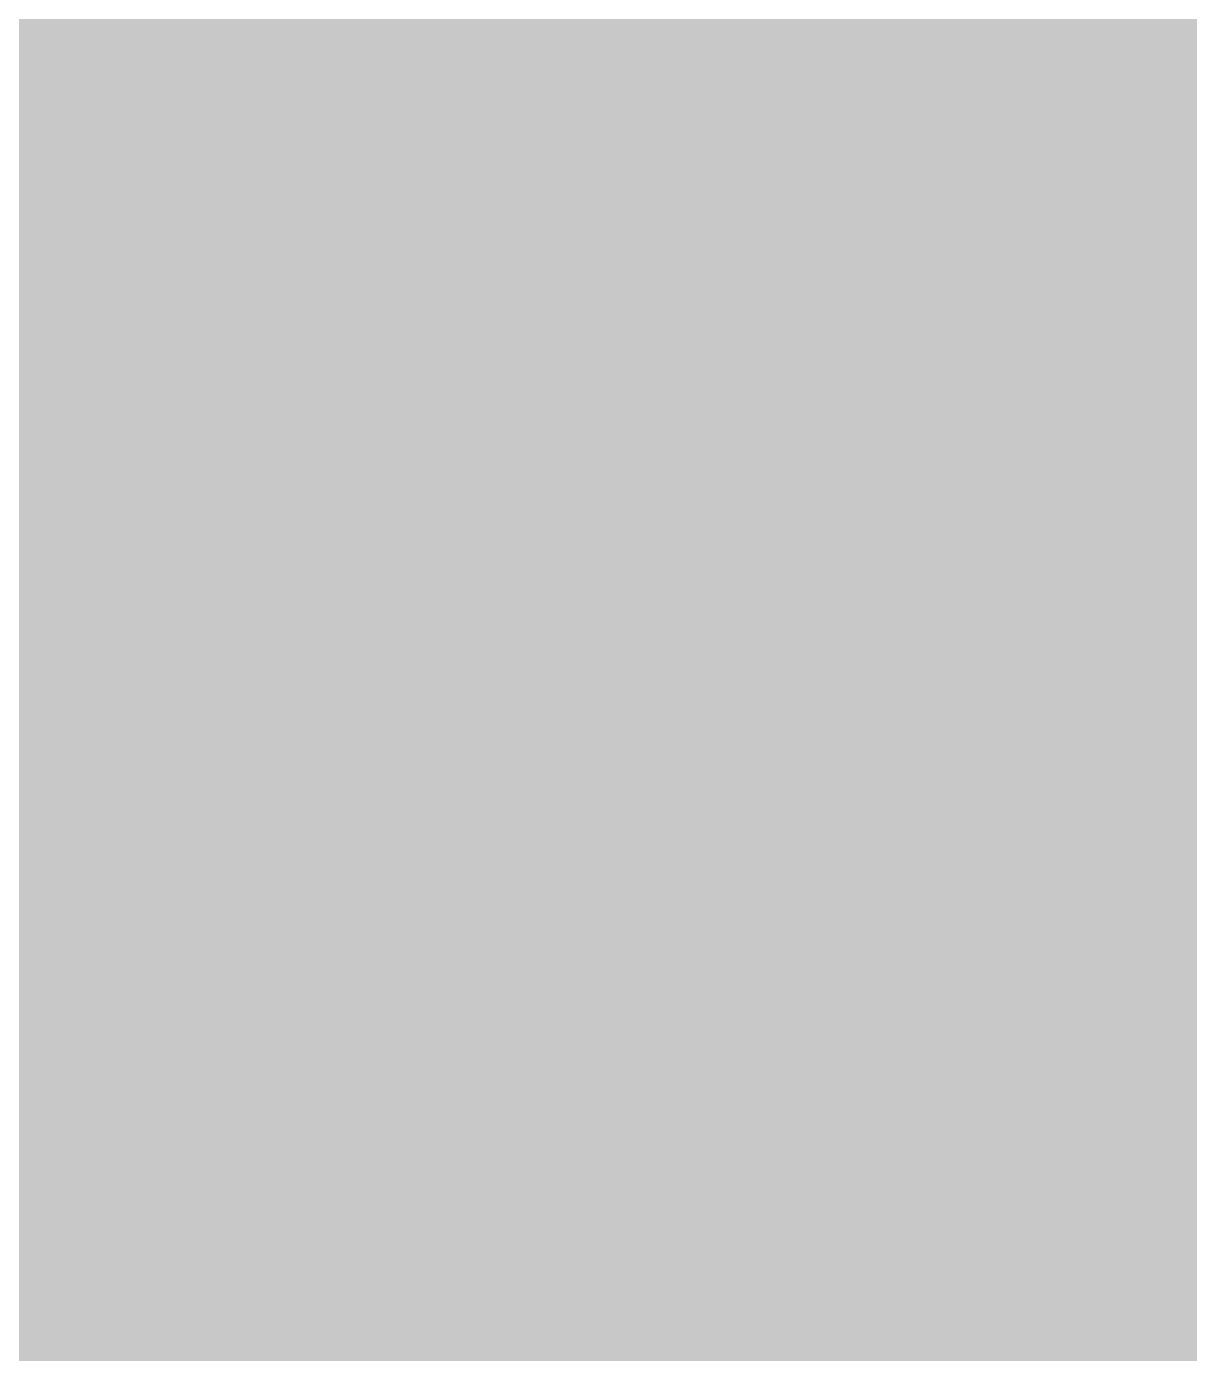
# Model space of a CAD drawing. Header units: inches. Extents: x -4294 to -464, y 9706 to 12475.
# Drawn here: x -2484.2134 to -2483.8583, y 10934.1894 to 10934.5945 of the extents above; entities that cross this region are included whole.
import ezdxf

# ---------------------------------------------------------------- set-up
doc = ezdxf.new("R2010")
doc.units = ezdxf.units.IN
doc.header["$MEASUREMENT"] = 0
doc.layers.add('0-1', color=7, linetype='Continuous', lineweight=5)
doc.layers.add('A-FLOR-PATT-2', color=251, linetype='Continuous', lineweight=9)

# ---------------------------------------------------------------- blocks, each defined once
blk = doc.blocks.new('CTR - 1st Phase - Shell_rvt-1-FLOOR PLAN - 1ST FLOOR')
at = {"layer": 'A-FLOR-PATT-2'}
h = blk.add_hatch(dxfattribs=at)
h.set_pattern_fill('FP_12', color=256, style=0, pattern_type=2)
h.set_pattern_definition([(0, (0, 3.206), (19.2, 4.799), [1.584, -12.816, 1.584, -12.816, -76.8]), (0, (0, 3.206), (19.2, 4.799), [-28.8, 1.584, -27.216, 1.584, -12.816, -33.6]), (0, (0, 3.206), (19.2, 4.799), [-72, 1.584, -8.016, 1.584, -22.416]), (120.004, (7.2, 5.605), (-13.756915, 14.2249953), [1.584, -12.815, 1.584, -12.815, -76.791]), (120.004, (7.2, 5.605), (-13.756915, 14.2249953), [-28.797, 1.584, -27.213, 1.584, -12.815, -33.596]), (120.004, (7.2, 5.605), (-13.756915, 14.2249953), [-71.992, 1.584, -8.015, 1.584, -22.413]), (239.996, (9.6, 15.204), (-5.4429063, -19.0247097), [1.584, -12.815, 1.584, -12.815, -76.791]), (239.996, (9.6, 15.204), (-5.4429063, -19.0247097), [-28.797, 1.584, -27.213, 1.584, -12.815, -33.596]), (239.996, (9.6, 15.204), (-5.4429063, -19.0247097), [-71.992, 1.584, -8.015, 1.584, -22.413])])
h.paths.add_polyline_path([(-2101.62716, 10821.4894), (-2215.52374, 10895.65926), (-2215.52374, 10821.4894), (-2176.74874, 10821.4894), (-2176.74874, 10821.9894), (-2138.72374, 10821.9894), (-2138.72374, 10821.4894), (-2112.8967, 10821.4894)], flags=0)
h.paths.add_polyline_path([(-2452.28868, 11006.353), (-2452.30072, 11006.38877), (-2452.29283, 11006.35963)], flags=0)
h.paths.add_polyline_path([(-2466.13453, 11019.28269), (-2466.52987, 11019.35709), (-2466.17805, 11019.29031)], flags=0)
h.paths.add_polyline_path([(-2474.75228, 11021.61332), (-2475.0127, 11021.89553), (-2474.84743, 11021.71363), (-2474.76081, 11021.62231)], flags=0)
h.paths.add_polyline_path([(-2474.82349, 11022.54463), (-2474.7504, 11022.61021), (-2474.85852, 11022.6022)], flags=0)
h.paths.add_polyline_path([(-2475.19154, 11022.48805), (-2475.11763, 11022.4357), (-2475.05771, 11022.40938), (-2475.10261, 11022.29755), (-2475.00451, 11022.21696), (-2474.9222, 11022.4357), (-2474.88715, 11022.5335), (-2474.93096, 11022.54463), (-2474.941, 11022.61855), (-2475.17929, 11022.49538)], flags=0)
h.paths.add_polyline_path([(-2475.19154, 11022.48805), (-2475.12765, 11022.76684), (-2475.18439, 11022.9303), (-2475.17929, 11022.84857), (-2475.13314, 11022.62161), (-2475.17929, 11022.51609)], flags=0)
h.paths.add_polyline_path([(-2369.31124, 10821.4894), (-2369.12374, 10821.4894), (-2369.12374, 10857.3894), (-2373.37374, 10857.3894), (-2373.37374, 10938.4394), (-2281.21768, 10938.4394), (-2406.72415, 11020.14401), (-2406.5255, 11019.42903), (-2406.11051, 11018.81205), (-2406.05381, 11018.67492), (-2406.05381, 11014.51455), (-2406.21771, 11014.0189), (-2406.23146, 11013.91894), (-2406.61629, 11012.77889), (-2406.96814, 11011.9421), (-2407.20634, 11011.05182), (-2407.45024, 11010.54456), (-2407.48681, 11010.34763), (-2407.50594, 11010.15279), (-2408.1919, 11008.88804), (-2408.41941, 11008.06532), (-2409.48182, 11003.87131), (-2410.15888, 11001.87391), (-2410.82303, 11000.44618), (-2411.54672, 10999.31746), (-2412.32772, 10998.27878), (-2413.4039, 10997.03132), (-2414.98105, 10995.46997), (-2416.27701, 10994.47405), (-2417.44986, 10993.71915), (-2419.12984, 10992.89363), (-2423.5618, 10991.31688), (-2424.89866, 10991.09244), (-2426.23374, 10990.95541), (-2427.94984, 10990.90568), (-2433.07231, 10990.9434), (-2434.72207, 10990.83252), (-2436.84934, 10990.71332), (-2438.40855, 10990.75855), (-2439.02498, 10990.82842), (-2440.95822, 10991.27247), (-2441.84349, 10991.64745), (-2443.29778, 10992.42791), (-2444.50982, 10993.25984), (-2445.69531, 10994.22452), (-2446.5808, 10995.08454), (-2447.09897, 10995.6079), (-2447.63811, 10996.17822), (-2448.14294, 10996.82493), (-2449.28267, 10998.44961), (-2449.96811, 10999.68246), (-2450.42794, 11000.67104), (-2451.12244, 11002.58494), (-2451.60063, 11004.19922), (-2451.96042, 11005.43483), (-2452.30072, 11006.34805), (-2452.5566, 11006.28071), (-2452.7626, 11006.44575), (-2452.89599, 11006.70788), (-2453.0122, 11007.09852), (-2453.20347, 11007.5214), (-2453.26362, 11007.73321), (-2453.3039, 11007.66325), (-2453.67478, 11008.93172), (-2453.84165, 11009.49175), (-2454.38108, 11010.1207), (-2454.74747, 11010.75915), (-2454.79857, 11010.80519), (-2454.79857, 11017.25376), (-2454.37576, 11018.48037), (-2453.58701, 11021.29852), (-2452.6099, 11028.50281), (-2452.26769, 11029.79324), (-2452.19448, 11029.96742), (-2451.85626, 11030.80657), (-2451.26254, 11031.54009), (-2450.85411, 11031.86452), (-2450.00932, 11032.30654), (-2449.7074, 11032.41164), (-2448.56986, 11032.8497), (-2447.38766, 11033.2717), (-2445.49184, 11033.82938), (-2444.27978, 11034.09715), (-2443.99487, 11034.15764), (-2442.86864, 11034.31259), (-2441.85622, 11034.38809), (-2439.74341, 11034.41509), (-2438.69984, 11034.3418), (-2437.35235, 11034.4688), (-2434.22983, 11035.34308), (-2432.99838, 11035.55518), (-2431.88254, 11035.63907), (-2430.60694, 11035.59012), (-2430.40406, 11035.59012), (-2445.48905, 11045.41352), (-2446.24662, 11044.31598), (-2447.59997, 11043.11702), (-2449.20092, 11042.27677), (-2450.95643, 11041.84408), (-2452.76448, 11041.84408), (-2454.51999, 11042.27677), (-2456.12094, 11043.11702), (-2457.32773, 11044.18614), (-2460.54375, 11040.79662), (-2458.77182, 11039.57875), (-2457.26756, 11038.4698), (-2457.41469, 11038.54083), (-2457.01379, 11038.18553), (-2456.64027, 11037.65139), (-2456.53075, 11037.32413), (-2456.56955, 11037.28089), (-2456.58881, 11037.08846), (-2456.51718, 11036.85895), (-2456.65414, 11035.62316), (-2456.75308, 11034.90067), (-2456.78679, 11034.90067), (-2456.85424, 11034.51769), (-2456.99255, 11033.93932), (-2457.17582, 11033.25528), (-2458.20741, 11031.21756), (-2458.32536, 11030.97712), (-2458.47231, 11030.53422), (-2458.48413, 11030.30034), (-2458.79083, 11028.82849), (-2459.08904, 11028.06807), (-2459.43963, 11027.43055), (-2461.48725, 11024.19), (-2461.85778, 11023.2463), (-2462.49697, 11021.48571), (-2462.91238, 11020.84916), (-2463.19033, 11020.51692), (-2463.22546, 11020.42186), (-2463.71604, 11019.99293), (-2464.36673, 11019.62166), (-2465.55547, 11019.31637), (-2466.23558, 11019.29021), (-2467.58708, 11019.43961), (-2468.93736, 11019.73113), (-2470.68302, 11020.09193), (-2471.8135, 11020.24353), (-2472.05132, 11020.2606), (-2472.44514, 11020.30601), (-2472.57657, 11020.25649), (-2474.47858, 11021.26555), (-2474.87137, 11021.6735), (-2475.03448, 11021.80957), (-2475.68906, 11022.49036), (-2475.94418, 11022.71564), (-2476.18896, 11023.1207), (-2476.27864, 11023.23933), (-2476.58738, 11023.60497), (-2476.75297, 11023.71295), (-2484.32374, 11015.73376), (-2484.32374, 10821.4894), (-2445.73624, 10821.4894), (-2445.73624, 10821.9894), (-2407.71124, 10821.9894), (-2407.71124, 10821.4894), (-2407.33624, 10821.4894), (-2407.33624, 10821.9894), (-2369.31124, 10821.9894)], flags=0)
h.paths.add_polyline_path([(-2637.92374, 10821.4894), (-2637.92374, 10853.84745), (-2668.62552, 10821.4894), (-2661.03871, 10821.4894)], flags=0)
h.paths.add_polyline_path([(-2274.6913, 10934.1894), (-2275.12374, 10934.471), (-2275.12374, 10934.1894)], flags=0)
h.paths.add_polyline_path([(-2543.92374, 10934.1894), (-2520.32374, 10934.1894), (-2520.32374, 10977.79166), (-2557.66172, 10938.4394), (-2543.92374, 10938.4394)], flags=0)
h.paths.add_polyline_path([(-2413.43794, 10997.18803), (-2412.89978, 10997.74109), (-2413.4039, 10997.21931)], flags=0)
h.paths.add_polyline_path([(-2408.44431, 11008.17543), (-2408.31964, 11008.59873), (-2408.40651, 11008.31151)], flags=0)
h.paths.add_polyline_path([(-2407.55001, 11012.48377), (-2407.77004, 11012.43729), (-2407.69353, 11012.42836), (-2407.56747, 11012.47702)], flags=0)
h.paths.add_polyline_path([(-2407.95137, 11012.39341), (-2407.85967, 11012.50055), (-2407.92698, 11012.47702), (-2407.95025, 11012.39726)], flags=0)
h.paths.add_polyline_path([(-2411.71992, 11012.83539), (-2410.26863, 11013.08758), (-2411.16777, 11012.9527), (-2411.46248, 11012.89012)], flags=0)
h.paths.add_polyline_path([(-2474.71816, 11021.48093), (-2474.71696, 11021.5553), (-2474.71506, 11021.49411)], flags=0)
h.paths.add_polyline_path([(-2462.70235, 11022.08244), (-2462.42046, 11022.75666), (-2462.59441, 11022.34078), (-2462.67128, 11022.1568)], flags=0)
h.paths.add_polyline_path([(-2475.00451, 11022.21696), (-2475.06852, 11022.33753), (-2475.00623, 11022.33753), (-2475.00566, 11022.29755)], flags=0)
h.paths.add_polyline_path([(-2475.06873, 11022.56146), (-2475.07469, 11022.67957), (-2475.09771, 11022.6022)], flags=0)
h.paths.add_polyline_path([(-2474.9747, 11022.60453), (-2474.9747, 11022.73722), (-2475.01212, 11022.67957), (-2474.97753, 11022.61021)], flags=0)
h.paths.add_polyline_path([(-2474.12169, 11023.34305), (-2473.91739, 11023.97218), (-2474.06454, 11023.48491)], flags=0)
h.paths.add_polyline_path([(-2461.81617, 11027.08559), (-2461.66604, 11027.28509), (-2461.73265, 11027.16567), (-2461.78926, 11027.11139)], flags=0)
h.paths.add_polyline_path([(-2459.39224, 11039.62377), (-2460.5204, 11040.46047), (-2459.92199, 11040.01275), (-2459.48555, 11039.69067)], flags=0)

msp = doc.modelspace()

# ---------------------------------------------------------------- block references
at = {"layer": '0-1'}
msp.add_blockref('CTR - 1st Phase - Shell_rvt-1-FLOOR PLAN - 1ST FLOOR', (0, 0), dxfattribs=at)

doc.saveas('drawing.dxf')
